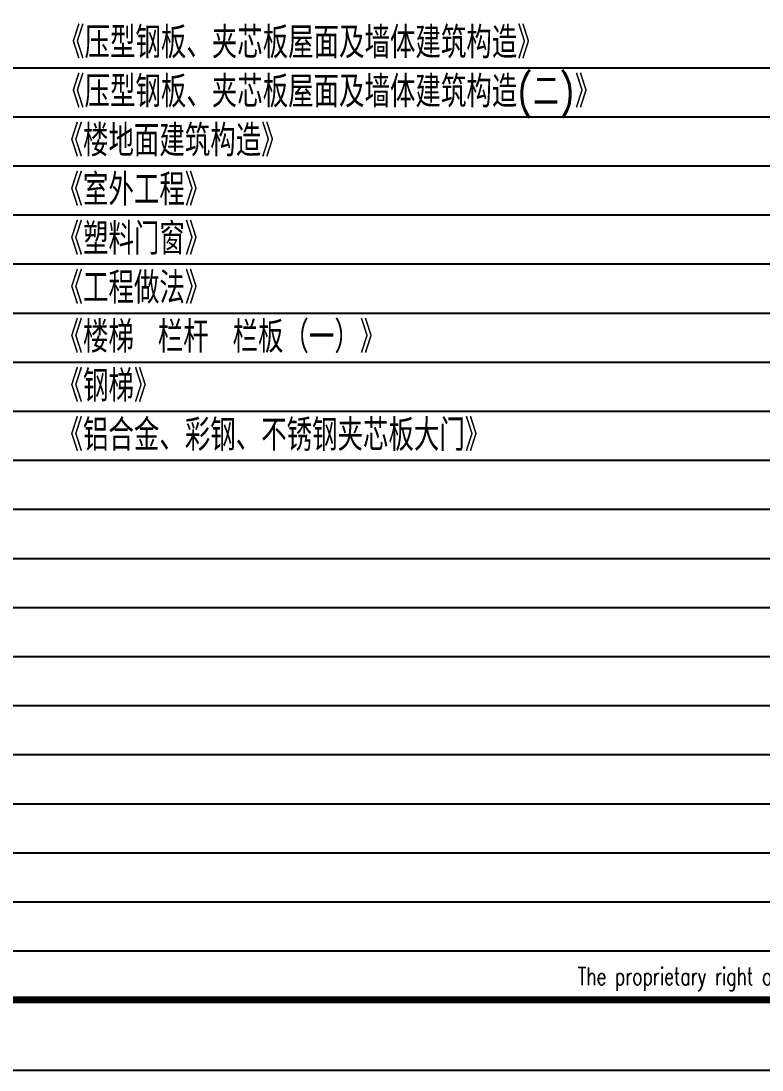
# Model space of a CAD drawing. Extents: x 4678611 to 4812712, y -485691 to -238224.
# Drawn here: x 4762732 to 4773312, y -359784 to -344817 of the extents above; entities that cross this region are included whole.
import ezdxf
from ezdxf.enums import TextEntityAlignment as Align

# ---------------------------------------------------------------- set-up
doc = ezdxf.new("R2010")
doc.units = 0
doc.header["$LTSCALE"] = 1000
doc.header["$MEASUREMENT"] = 0
doc.layers.get('0').update_dxf_attribs({"linetype": 'CONTINUOUS'})
doc.layers.add('PUB_TITLE', color=4, linetype='CONTINUOUS')
doc.layers.add('图层线', color=8, linetype='CONTINUOUS')
doc.styles.add('ECEC_TQ', font='txt_l.shx', dxfattribs={"bigfont": 'hztxt_l.shx'})
doc.styles.add('HZ1', font='txt.shx', dxfattribs={"bigfont": 'hzdx.shx'})

msp = doc.modelspace()

# ---------------------------------------------------------------- linework, layer by layer
at = {"layer": 'PUB_TITLE'}
msp.add_lwpolyline([(4708672.5, -359783.9), (4792772.5, -359783.9), (4792772.5, -300383.9), (4708672.5, -300383.9)], close=True, dxfattribs=at)
at = {"layer": 'PUB_TITLE', "const_width": 100}
msp.add_lwpolyline([(4711172.5, -358783.9), (4791772.5, -358783.9), (4791772.5, -301383.9), (4711172.5, -301383.9)], close=True, dxfattribs=at)
at = {"layer": '图层线'}
for p, q in [((4711172.5, -345483.9), (4791772.5, -345483.9)), ((4711172.5, -346183.9), (4791772.5, -346183.9)), ((4711172.5, -346883.9), (4791772.5, -346883.9)), ((4711172.5, -347583.9), (4791772.5, -347583.9)), ((4711172.5, -348283.9), (4791772.5, -348283.9)), ((4711172.5, -348983.9), (4791772.5, -348983.9)), ((4711172.5, -349683.9), (4791772.5, -349683.9)), ((4711172.5, -350383.9), (4791772.5, -350383.9)), ((4711172.5, -351083.9), (4791772.5, -351083.9)), ((4711172.5, -351783.9), (4791772.5, -351783.9)), ((4711172.5, -352483.9), (4791772.5, -352483.9)), ((4711172.5, -353183.9), (4773772.5, -353183.9)), ((4711172.5, -353883.9), (4773772.5, -353883.9)), ((4711172.5, -354583.9), (4773772.5, -354583.9)), ((4711172.5, -355283.9), (4773772.5, -355283.9)), ((4711172.5, -355983.9), (4773772.5, -355983.9)), ((4711172.5, -356683.9), (4773772.5, -356683.9)), ((4711172.5, -357383.9), (4773772.5, -357383.9)), ((4711172.5, -358083.9), (4773772.5, -358083.9))]:
    msp.add_line(p, q, dxfattribs=at)

# ---------------------------------------------------------------- texts
at = {"color": 4, "style": 'HZ1', "width": 0.85}
for s, p in [('《压型钢板、夹芯板屋面及墙体建筑构造》', (4763276, -345350.5)), ('《压型钢板、夹芯板屋面及墙体建筑构造(二)》', (4763276, -346050.5)), ('《楼地面建筑构造》', (4763254, -346750.5)), ('《室外工程》', (4763254, -347450.5)), ('《塑料门窗》', (4763254, -348150.5)), ('《工程做法》', (4763254, -348850.5)), ('《楼梯 栏杆 栏板（一）》', (4763254, -349550.5)), ('《钢梯》', (4763254, -350250.5)), ('《铝合金、彩钢、不锈钢夹芯板大门》', (4763254, -350950.5))]:
    msp.add_text(s, height=450, dxfattribs=at).set_placement(p)
at = {"style": 'ECEC_TQ', "width": 0.72}
msp.add_text('The proprietary right of this document belongs to Anhui Huadong Chemical And Medical Engineering  Co.,Ltd.  and any replication or transfer to the 3rd. side is forbidden without its permission. ', height=250, dxfattribs=at).set_placement((4782772.5, -358483.9), align=Align.MIDDLE)

doc.saveas('drawing.dxf')
